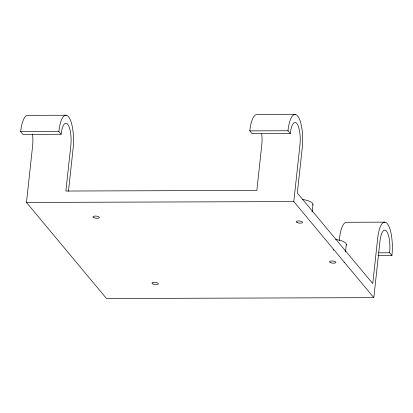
<?xml version="1.0" encoding="UTF-8"?>
<svg xmlns="http://www.w3.org/2000/svg" width="413" height="413" viewBox="0 0 413 413"><rect width="100%" height="100%" fill="white"/><g stroke="black" fill="none" stroke-linecap="round" stroke-linejoin="round"><path stroke-width="0.62" d="M377.91 255.59L391.916 255.544L389.614 252.782A16.84 5.126 89.8 0 0 386.506 231.177A16.84 5.126 89.8 0 0 379.96 241.187L373.827 297.649L106.492 298.527L26.473 202.447L32.606 145.99A16.84 5.126 89.8 0 0 32.534 134.086M68.465 191.25L73.096 148.623A24.857 7.563 89.8 0 0 68.506 116.729A24.857 7.563 89.8 0 0 58.842 131.504L20.65 131.633A24.857 7.563 89.8 0 1 27.986 115.351L66.178 115.227M373.827 297.649L293.808 201.575L299.941 145.113A16.84 5.126 89.8 0 0 296.828 123.502A16.84 5.126 89.8 0 0 290.282 133.518L252.09 133.642L249.793 130.88A24.857 7.563 89.8 0 1 257.129 114.597L295.321 114.473M312.223 211.322L312.971 204.425M339.264 240.459L339.471 238.554A24.857 7.563 89.8 0 1 346.806 222.271L384.993 222.148M345.495 251.982L346.316 244.455M333.668 250.417L333.766 249.612M344.065 262.441L344.122 262.033M249.793 130.88L287.985 130.756L290.282 133.518M261.739 133.827A16.84 5.126 89.8 0 1 261.749 145.237L256.845 190.403L65.889 191.033L70.799 145.861A16.84 5.126 89.8 0 0 67.686 124.256A16.84 5.126 89.8 0 0 61.139 134.266L22.947 134.395L20.65 131.633M26.473 202.447L293.808 201.575M378.793 252.818L389.614 252.782M58.842 131.504L61.139 134.266M287.985 130.756A24.857 7.563 89.8 0 1 297.649 115.976A24.857 7.563 89.8 0 1 302.239 147.875L297.334 193.041L372.753 283.597L377.658 238.425A24.857 7.563 89.8 0 1 387.322 223.65A24.857 7.563 89.8 0 1 391.916 255.544M312.052 211.337A11.626 3.825 6.2 0 1 312.156 211.952M345.01 250.743A11.626 3.825 6.2 0 1 345.392 251.372M302.264 199.469A11.626 3.825 6.2 0 1 312.791 205.003M335.604 239.504A11.626 3.825 6.2 0 1 346.13 245.038M152.996 283.979A3.206 1.053 6.2 0 0 158.287 283.963A3.206 1.053 6.2 0 0 154.261 282.311A3.206 1.053 6.2 0 0 152.996 283.979M330.999 262.802A3.206 1.053 6.2 0 0 335.893 262.425A3.206 1.053 6.2 0 0 331.221 260.99A3.206 1.053 6.2 0 0 330.999 262.802M297.179 222.602A3.206 1.053 6.2 0 0 302.471 222.586A3.206 1.053 6.2 0 0 298.444 220.934A3.206 1.053 6.2 0 0 297.179 222.602M93.988 217.734A3.206 1.053 6.2 0 0 99.28 217.713A3.206 1.053 6.2 0 0 95.253 216.066A3.206 1.053 6.2 0 0 93.988 217.734"/></g></svg>
